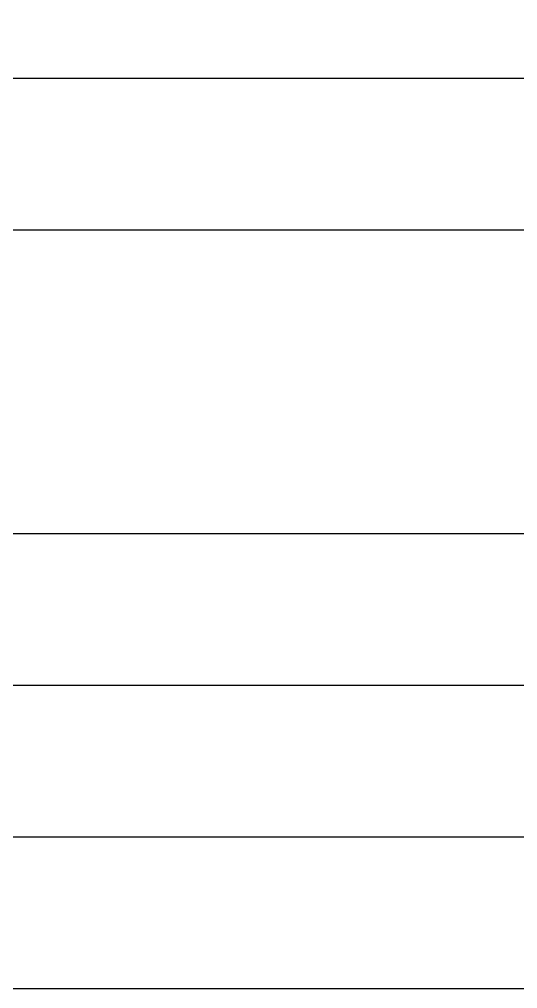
# Model space of a CAD drawing. Header units: millimetres. Extents: x 0 to 356400, y 0 to 68257.
# Drawn here: x 329893 to 331861, y 3600 to 7432 of the extents above; entities that cross this region are included whole.
import ezdxf

# ---------------------------------------------------------------- set-up
doc = ezdxf.new("R2010")
doc.units = ezdxf.units.MM
doc.header["$LTSCALE"] = 75
doc.layers.add('G(그리드1)', color=185, linetype='Continuous', plot=False)
doc.layers.add('G(그리드2)', color=235, linetype='Continuous', plot=False)

msp = doc.modelspace()

# ---------------------------------------------------------------- linework, layer by layer
at = {"layer": 'G(그리드1)'}
for points in [[(346075, 59900), (319475, 59900), (319475, 3600), (346075, 3600)], [(346075, 59900), (322175, 59900), (322175, 3600), (346075, 3600)], [(345475, 59300), (322775, 59300), (322775, 4200), (345475, 4200)], [(344875, 58700), (323375, 58700), (323375, 4800), (344875, 4800)], [(344275, 58100), (323975, 58100), (323975, 5400), (344275, 5400)], [(343075, 56900), (325175, 56900), (325175, 6600), (343075, 6600)]]:
    msp.add_lwpolyline(points, close=True, dxfattribs=at)
at = {"layer": 'G(그리드2)'}
msp.add_lwpolyline([(342475, 56300), (325775, 56300), (325775, 7200), (342475, 7200)], close=True, dxfattribs=at)

doc.saveas('drawing.dxf')
